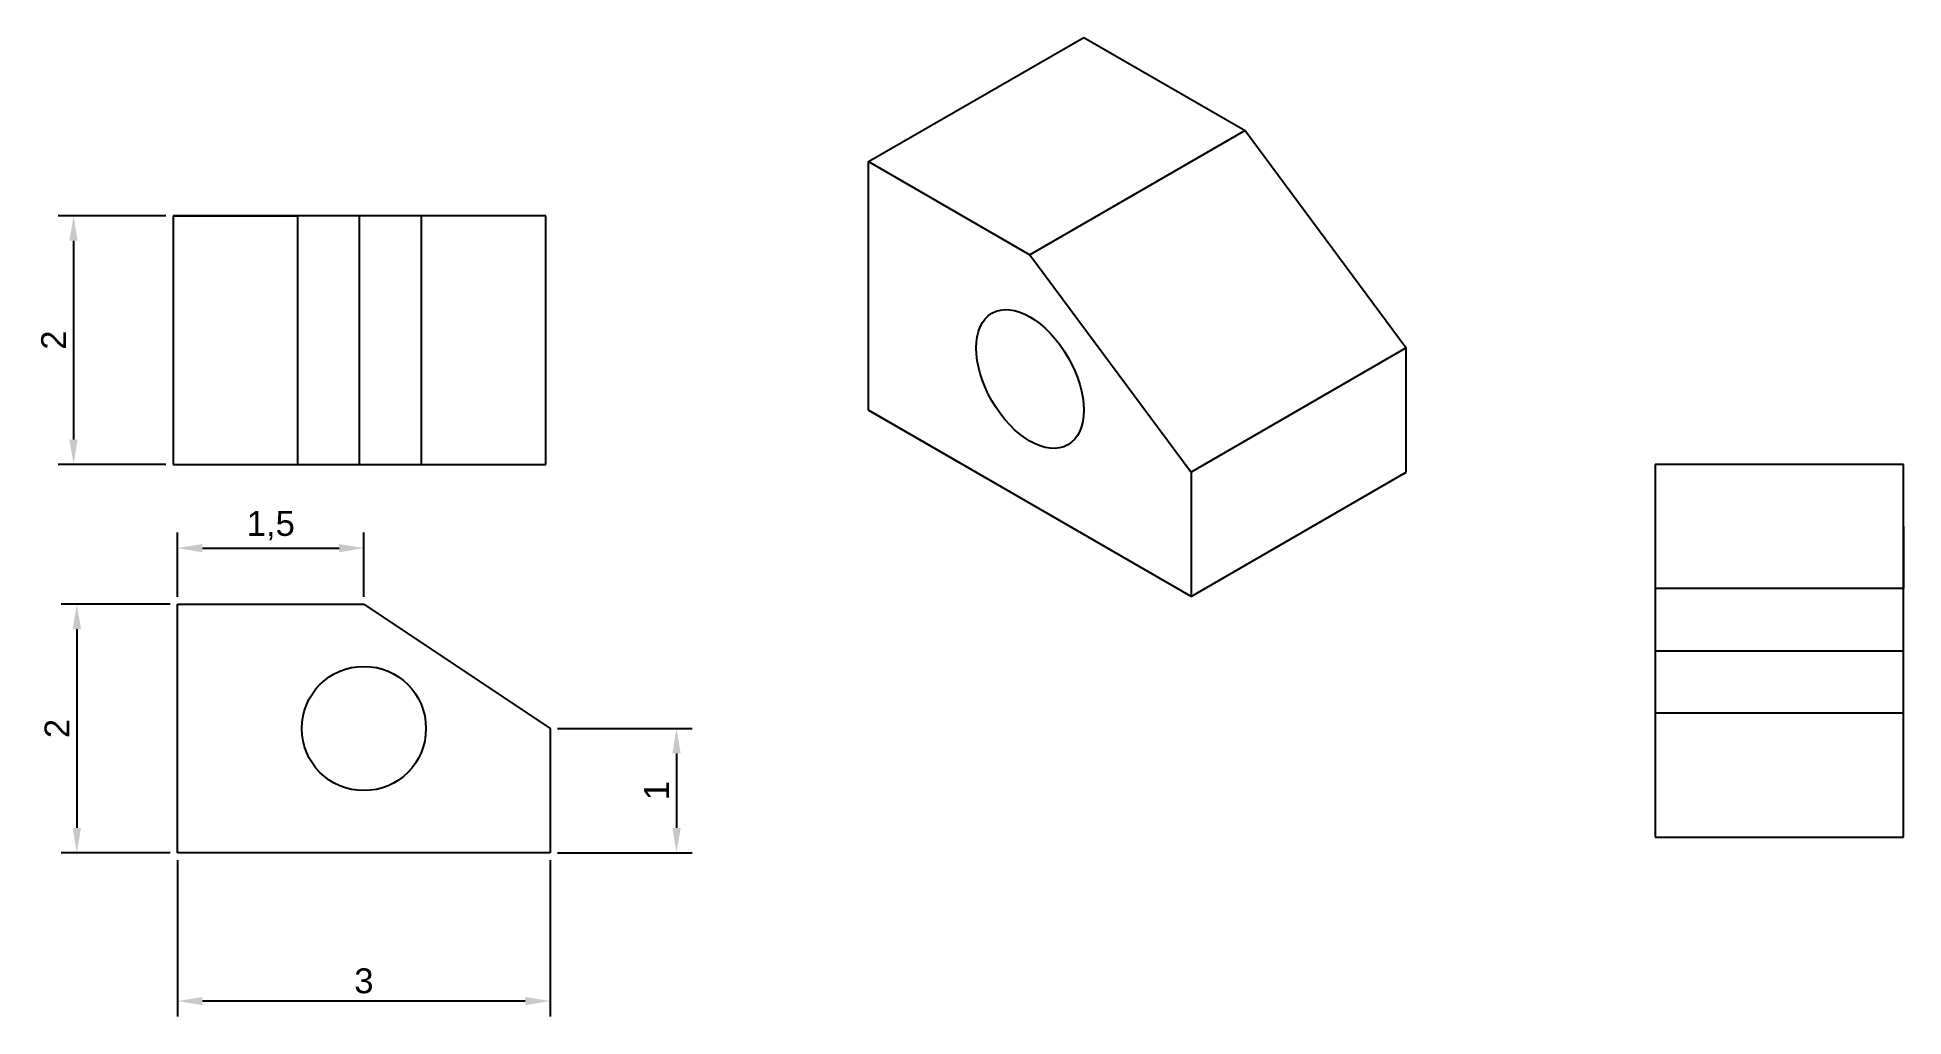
# Model space of a CAD drawing. Header units: millimetres. Extents: x -9.3 to 5.7, y -3.4 to 4.5.
import ezdxf

# ---------------------------------------------------------------- set-up
doc = ezdxf.new("R2010")
doc.units = ezdxf.units.MM
doc.styles.get("Standard").update_dxf_attribs({"font": 'arial.ttf'})
doc.dimstyles.new('ISO-25', dxfattribs={"dimtxt": 0.2, "dimasz": 0.2, "dimexe": 0.125, "dimexo": 0.06, "dimgap": 0.06, "dimtad": 1, "dimtxsty": 'Standard', "dimcen": 2.5, "dimadec": 0, "dimazin": 0, "dimtfac": 1, "dimtmove": 0, "dimatfit": 3, "dimfxl": 1, "dimarcsym": 0})

# ---------------------------------------------------------------- blocks, each defined once
blk = doc.blocks.new('*D2')
at = {"color": 0, "lineweight": -2, "transparency": 16777216}
for p, q in [((-8.163, -2.123), (-8.163, -3.382)), ((-5.163, -2.123), (-5.163, -3.382)), ((-5.363, -3.257), (-7.963, -3.257))]:
    blk.add_line(p, q, dxfattribs=at)
at = {"color": 0, "transparency": 16777216}
for points in [[(-7.963, -3.224), (-7.963, -3.29), (-8.163, -3.257)], [(-5.363, -3.224), (-5.363, -3.29), (-5.163, -3.257)]]:
    blk.add_solid(points, dxfattribs=at)
at = {"layer": 'Defpoints', "color": 0, "transparency": 16777216}
for p in [(-8.163, -2.063), (-5.163, -2.063), (-8.163, -3.257)]:
    blk.add_point(p, dxfattribs=at)
at = {"color": 0, "transparency": 16777216, "insert": (-6.663, -3.095), "char_height": 0.2, "attachment_point": 5}
blk.add_mtext('3', dxfattribs=at)
blk = doc.blocks.new('*D3')
at = {"color": 0, "lineweight": -2, "transparency": 16777216}
for p, q in [((-8.223, -0.063), (-9.1, -0.063)), ((-8.975, -0.263), (-8.975, -1.863)), ((-8.223, -2.063), (-9.1, -2.063))]:
    blk.add_line(p, q, dxfattribs=at)
at = {"color": 0, "transparency": 16777216}
for points in [[(-9.008, -0.263), (-8.941, -0.263), (-8.975, -0.063)], [(-9.008, -1.863), (-8.941, -1.863), (-8.975, -2.063)]]:
    blk.add_solid(points, dxfattribs=at)
at = {"layer": 'Defpoints', "color": 0, "transparency": 16777216}
for p in [(-8.163, -0.063), (-8.975, -2.063), (-8.163, -2.063)]:
    blk.add_point(p, dxfattribs=at)
at = {"color": 0, "transparency": 16777216, "insert": (-9.135, -1.063), "char_height": 0.2, "attachment_point": 5, "rotation": 90}
blk.add_mtext('2', dxfattribs=at)
blk = doc.blocks.new('*D4')
at = {"color": 0, "lineweight": -2, "transparency": 16777216}
for p, q in [((-5.103, -1.063), (-4.02, -1.063)), ((-4.145, -1.263), (-4.145, -1.863)), ((-5.103, -2.063), (-4.02, -2.063))]:
    blk.add_line(p, q, dxfattribs=at)
at = {"color": 0, "transparency": 16777216}
for points in [[(-4.179, -1.263), (-4.112, -1.263), (-4.145, -1.063)], [(-4.179, -1.863), (-4.112, -1.863), (-4.145, -2.063)]]:
    blk.add_solid(points, dxfattribs=at)
at = {"layer": 'Defpoints', "color": 0, "transparency": 16777216}
for p in [(-5.163, -1.063), (-5.163, -2.063), (-4.145, -2.063)]:
    blk.add_point(p, dxfattribs=at)
at = {"color": 0, "transparency": 16777216, "insert": (-4.306, -1.563), "char_height": 0.2, "attachment_point": 5, "rotation": 90}
blk.add_mtext('1', dxfattribs=at)
blk = doc.blocks.new('*D5')
at = {"color": 0, "lineweight": -2, "transparency": 16777216}
for p, q in [((-8.163, -0.003), (-8.163, 0.514)), ((-6.663, -0.003), (-6.663, 0.514)), ((-7.963, 0.389), (-6.863, 0.389))]:
    blk.add_line(p, q, dxfattribs=at)
at = {"color": 0, "transparency": 16777216}
for points in [[(-7.963, 0.422), (-7.963, 0.355), (-8.163, 0.389)], [(-6.863, 0.422), (-6.863, 0.355), (-6.663, 0.389)]]:
    blk.add_solid(points, dxfattribs=at)
at = {"layer": 'Defpoints', "color": 0, "transparency": 16777216}
for p in [(-6.663, 0.389), (-8.163, -0.063), (-6.663, -0.063)]:
    blk.add_point(p, dxfattribs=at)
at = {"color": 0, "transparency": 16777216, "insert": (-7.413, 0.569), "char_height": 0.2, "attachment_point": 5}
blk.add_mtext('1,5', dxfattribs=at)
blk = doc.blocks.new('*D6')
at = {"color": 0, "lineweight": -2, "transparency": 16777216}
for p, q in [((-8.258, 3.063), (-9.126, 3.063)), ((-9.001, 2.863), (-9.001, 1.263)), ((-8.258, 1.063), (-9.126, 1.063))]:
    blk.add_line(p, q, dxfattribs=at)
at = {"color": 0, "transparency": 16777216}
for points in [[(-9.035, 2.863), (-8.968, 2.863), (-9.001, 3.063)], [(-9.035, 1.263), (-8.968, 1.263), (-9.001, 1.063)]]:
    blk.add_solid(points, dxfattribs=at)
at = {"layer": 'Defpoints', "color": 0, "transparency": 16777216}
for p in [(-8.198, 3.063), (-9.001, 1.063), (-8.198, 1.063)]:
    blk.add_point(p, dxfattribs=at)
at = {"color": 0, "transparency": 16777216, "insert": (-9.162, 2.063), "char_height": 0.2, "attachment_point": 5, "rotation": 90}
blk.add_mtext('2', dxfattribs=at)

msp = doc.modelspace()

# ---------------------------------------------------------------- linework, layer by layer
for p, q in [((-2.598, 3.5), (-0.866, 4.5)), ((-0.866, 4.5), (0.433, 3.75)), ((0.433, 3.75), (-1.299, 2.75)), ((0.433, 3.75), (1.732, 2)), ((-2.598, 1.5), (-2.598, 3.5)), ((-2.598, 3.5), (-1.299, 2.75)), ((-5.198, 3.063), (-8.198, 3.063)), ((-8.198, 3.063), (-8.198, 1.063)), ((-8.198, 3.063), (-7.198, 3.063)), ((-7.198, 3.063), (-7.198, 1.063)), ((-6.698, 1.063), (-6.698, 3.063)), ((-6.198, 1.063), (-6.198, 3.063)), ((-5.198, 1.063), (-5.198, 3.063)), ((-1.299, 2.75), (0, 1)), ((1.732, 2), (0, 1)), ((1.732, 1), (1.732, 2)), ((0, 0), (-2.598, 1.5)), ((-2.598, 1.5), (-1.299, 0.75)), ((-8.198, 1.063), (-5.198, 1.063)), ((-8.198, 1.063), (-6.698, 1.063)), ((-7.198, 1.063), (-6.198, 1.063)), ((3.737, 1.063), (3.737, -1.937)), ((5.737, 1.063), (3.737, 1.063)), ((3.737, 1.063), (3.737, -0.437)), ((5.737, -1.937), (5.737, 1.063)), ((0, 0), (1.732, 1)), ((0, 1), (0, 1)), ((0, 1), (0, 1)), ((0, 1), (0, 0)), ((5.737, -0.437), (5.737, 0.563)), ((5.737, 0.563), (5.737, 0.063)), ((5.737, 0.063), (3.737, 0.063)), ((3.737, 0.063), (3.737, -0.937)), ((-8.163, -2.063), (-8.163, -0.063)), ((-8.163, -0.063), (-6.663, -0.063)), ((-6.663, -0.063), (-5.163, -1.063)), ((3.737, -0.437), (5.737, -0.437)), ((3.737, -0.937), (5.737, -0.937)), ((-5.163, -1.063), (-5.163, -2.063)), ((3.737, -1.937), (5.737, -1.937)), ((-5.163, -2.063), (-8.163, -2.063))]:
    msp.add_line(p, q)
msp.add_circle((-6.663, -1.063), 0.5)
msp.add_ellipse((-1.299, 1.75), major_axis=(0.306, -0.53), ratio=0.57735)

# ---------------------------------------------------------------- dimensions: what is measured, and where the dimension line sits
for p1, p2, distance, picture, middle in [((-8.198, 3.063), (-8.198, 1.063), -0.804, '*D6', (-9.162, 2.063)), ((-8.163, -0.063), (-6.663, -0.063), 0.451, '*D5', (-7.413, 0.569)), ((-8.163, -0.063), (-8.163, -2.063), -0.812, '*D3', (-9.135, -1.063)), ((-5.163, -1.063), (-5.163, -2.063), 1.018, '*D4', (-4.306, -1.563)), ((-5.163, -2.063), (-8.163, -2.063), 1.195, '*D2', (-6.663, -3.095))]:
    dim = msp.add_aligned_dim(p1=p1, p2=p2, distance=distance, dimstyle='ISO-25')
    dim.commit()
    dim.dimension.update_dxf_attribs({"geometry": picture, "text_midpoint": middle})

doc.saveas('drawing.dxf')
